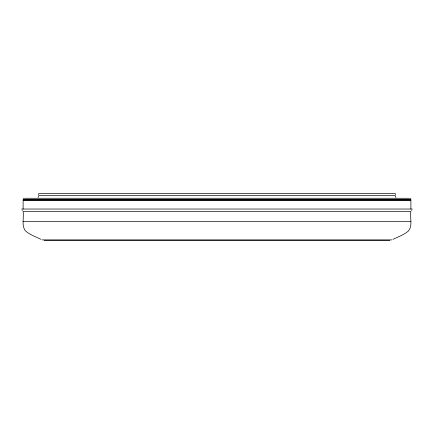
<?xml version="1.0" encoding="UTF-8"?>
<svg xmlns="http://www.w3.org/2000/svg" width="434" height="434" viewBox="0 0 434 434"><rect width="100%" height="100%" fill="white"/><g stroke="black" fill="none" stroke-linecap="round" stroke-linejoin="round"><path stroke-width="0.65" d="M23.105 209.036L23.105 200.275L410.895 200.275L410.895 209.036M38.555 194.85L38.561 194.253M41.089 239.389C35.734 236.666 29.626 234.865 25.221 230.611C21.32 225.11 24.13 217.483 23.105 211.38L410.895 211.38C409.685 217.575 413.103 226.098 408.09 231.317C403.62 234.973 398.038 236.872 392.911 239.389M38.485 196.293L38.132 197.486M23.17 199.07L23.908 198.327M411.947 209.991L411.611 210.468M38.561 193.58L395.439 193.58M38.545 195.392L395.455 195.392M24.543 198.273L409.457 198.273M23.11 199.705L410.889 199.705M23.105 199.971L410.895 199.971M21.7 209.036L412.3 209.036M23.105 221.682L410.895 221.682M42.19 239.883L391.81 239.883M44.197 240.403L389.803 240.403M410.092 198.327L410.83 199.07M22.389 210.468L22.053 209.991M395.868 197.486L395.515 196.293M395.439 194.253L395.445 194.85"/></g></svg>
